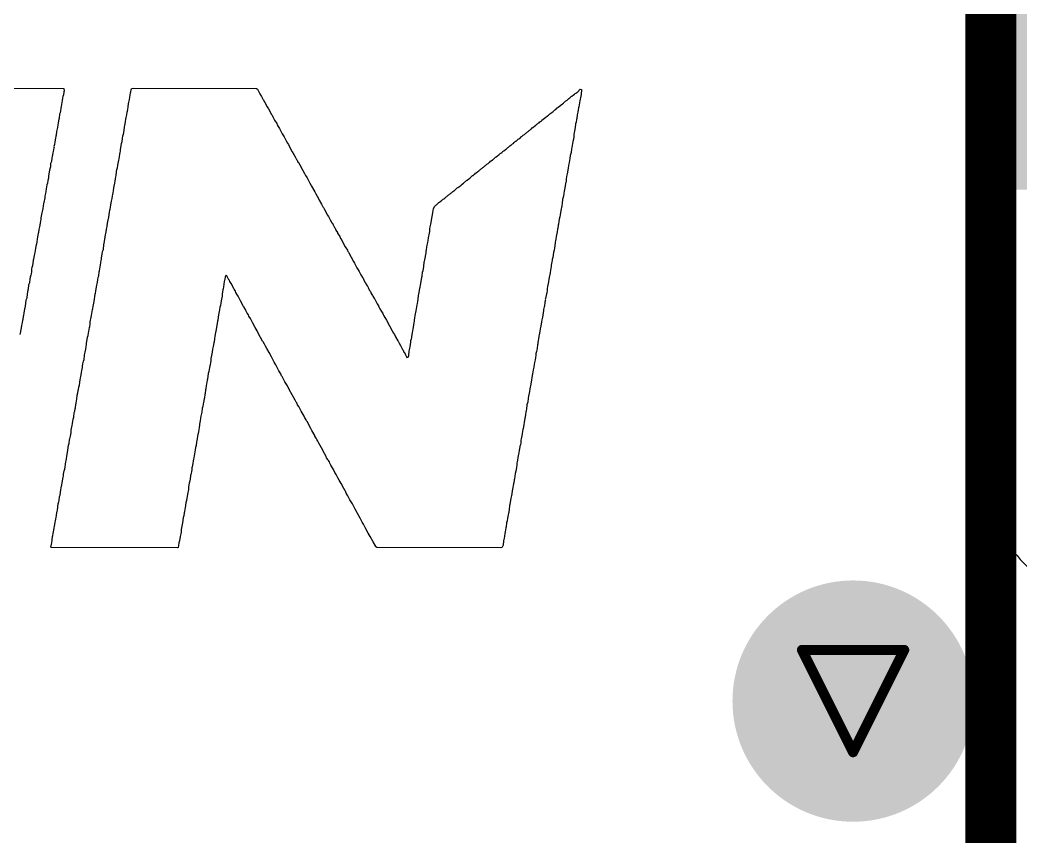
# Model space of a CAD drawing. Header units: inches. Extents: x -0.03 to 9.71, y 0.01 to 4.44.
# Drawn here: x 0.2022 to 0.3982, y 0.5096 to 0.6695 of the extents above; entities that cross this region are included whole.
import ezdxf

# ---------------------------------------------------------------- set-up
doc = ezdxf.new("R2010")
doc.units = ezdxf.units.IN
doc.header["$MEASUREMENT"] = 0
for name, color, linetype in [('Bottom Layer', 5, 'Continuous'), ('Drill Drawing', 1, 'Continuous'), ('Layer 1', 16, 'Continuous'), ('Layer 2', 76, 'Continuous'), ('Top Layer', 1, 'Continuous'), ('Top Overlay', 2, 'Continuous'), ('Top Solder', 216, 'Continuous'), ('Via Holes', 16, 'Continuous')]:
    doc.layers.add(name, color=color, linetype=linetype)

# ---------------------------------------------------------------- blocks, each defined once
blk = doc.blocks.new('RES_2512_88')
at = {"layer": 'Top Solder'}
blk.add_hatch(color=216, dxfattribs=at).paths.add_polyline_path([(0.09246, 0.07093), (0.16345, 0.07093), (0.16345, -0.07093), (0.09246, -0.07093)])
at = {"layer": 'Top Overlay'}
blk.add_lwpolyline([(-0.167, 0.073, 0.01, 0.01, 0), (0.16679, 0.073, 0.01, 0.01, 0)], format="xyseb", dxfattribs=at)

msp = doc.modelspace()

# ---------------------------------------------------------------- hatches: boundary and pattern name
at = {"layer": 'Bottom Layer'}
h = msp.add_hatch(color=5, dxfattribs=at)
edge = h.paths.add_edge_path()
edge.add_arc((0.36535, 0.53618), 0.02362, 0, 360)
at = {"layer": 'Layer 1'}
h = msp.add_hatch(color=16, dxfattribs=at)
edge = h.paths.add_edge_path()
edge.add_arc((0.36535, 0.53618), 0.02362, 0, 360)
at = {"layer": 'Layer 2'}
h = msp.add_hatch(color=76, dxfattribs=at)
edge = h.paths.add_edge_path()
edge.add_arc((0.36535, 0.53618), 0.02362, 0, 360)
at = {"layer": 'Top Layer'}
h = msp.add_hatch(color=1, dxfattribs=at)
edge = h.paths.add_edge_path()
edge.add_arc((0.36535, 0.53618), 0.02362, 0, 360)
at = {"layer": 'Via Holes'}
h = msp.add_hatch(color=7, dxfattribs=at)
edge = h.paths.add_edge_path()
edge.add_arc((0.36535, 0.53618), 0.01378, 0, 360)

# ---------------------------------------------------------------- linework, layer by layer
at = {"layer": 'Drill Drawing'}
for points in [[(0.35535, 0.54618, 0.002, 0.002, 0), (0.37535, 0.54618, 0.002, 0.002, 0)], [(0.35535, 0.54618, 0.002, 0.002, 0), (0.36535, 0.52618, 0.002, 0.002, 0)], [(0.36535, 0.52618, 0.002, 0.002, 0), (0.37535, 0.54618, 0.002, 0.002, 0)]]:
    msp.add_lwpolyline(points, format="xyseb", dxfattribs=at)
for points in [[(0.35485, 0.54618, 0.001, 0.001, 1), (0.35585, 0.54618, 0.001, 0.001, 1)], [(0.35485, 0.54618, 0.001, 0.001, 1), (0.35585, 0.54618, 0.001, 0.001, 1)], [(0.37485, 0.54618, 0.001, 0.001, 1), (0.37585, 0.54618, 0.001, 0.001, 1)], [(0.37485, 0.54618, 0.001, 0.001, 1), (0.37585, 0.54618, 0.001, 0.001, 1)], [(0.36485, 0.52618, 0.001, 0.001, 1), (0.36585, 0.52618, 0.001, 0.001, 1)], [(0.36485, 0.52618, 0.001, 0.001, 1), (0.36585, 0.52618, 0.001, 0.001, 1)]]:
    msp.add_lwpolyline(points, format="xyseb", close=True, dxfattribs=at)
at = {"layer": 'Top Layer'}
for p, q in [((0.38823, 0.71466), (0.38823, 0.58754)), ((0.38823, 0.58754), (0.38843, 0.58656)), ((0.38843, 0.58656), (0.38843, 0.58555)), ((0.38843, 0.58555), (0.3896, 0.57965)), ((0.3896, 0.57965), (0.38998, 0.57872)), ((0.38998, 0.57872), (0.39018, 0.57774)), ((0.39018, 0.57774), (0.39248, 0.57218)), ((0.39248, 0.57218), (0.39304, 0.57134)), ((0.39304, 0.57134), (0.39342, 0.57042)), ((0.39342, 0.57042), (0.39677, 0.56541)), ((0.39677, 0.56541), (0.39748, 0.5647)), ((0.39748, 0.5647), (0.39804, 0.56387)), ((0.39804, 0.56387), (0.40229, 0.55961))]:
    msp.add_line(p, q, dxfattribs=at)
at = {"layer": 'Top Overlay'}
for p, q in [((0.18646, 0.6562), (0.21081, 0.65614)), ((0.21069, 0.65488), (0.2106, 0.65455)), ((0.21078, 0.65545), (0.21069, 0.65488)), ((0.21084, 0.65563), (0.21078, 0.65545)), ((0.21081, 0.65614), (0.21084, 0.65563)), ((0.22371, 0.65434), (0.22377, 0.65488)), ((0.22377, 0.65488), (0.22383, 0.65524)), ((0.22383, 0.65524), (0.22389, 0.65548)), ((0.22389, 0.65548), (0.22395, 0.65584)), ((0.22395, 0.65584), (0.22404, 0.65605)), ((0.22404, 0.65605), (0.22413, 0.65614)), ((0.22413, 0.65614), (0.22437, 0.6562)), ((0.22437, 0.6562), (0.24854, 0.65614)), ((0.24854, 0.65614), (0.24869, 0.65599)), ((0.24869, 0.65599), (0.24917, 0.65509)), ((0.24917, 0.65509), (0.24947, 0.65455)), ((0.31033, 0.65464), (0.31051, 0.65482)), ((0.31051, 0.65482), (0.31081, 0.655)), ((0.31081, 0.655), (0.31093, 0.65512)), ((0.31093, 0.65512), (0.31105, 0.65518)), ((0.31105, 0.65518), (0.31123, 0.65536)), ((0.31123, 0.65536), (0.31135, 0.65542)), ((0.31135, 0.65542), (0.31189, 0.65596)), ((0.31189, 0.65596), (0.31216, 0.65593)), ((0.31207, 0.65494), (0.31201, 0.65464)), ((0.31216, 0.65593), (0.31207, 0.65494)), ((0.21033, 0.6529), (0.21027, 0.65266)), ((0.21042, 0.65347), (0.21033, 0.6529)), ((0.21048, 0.65371), (0.21042, 0.65347)), ((0.21054, 0.65431), (0.21048, 0.65371)), ((0.2106, 0.65455), (0.21054, 0.65431)), ((0.22341, 0.65254), (0.22347, 0.65308)), ((0.22347, 0.65308), (0.22353, 0.65344)), ((0.22353, 0.65344), (0.22359, 0.65368)), ((0.22359, 0.65368), (0.22365, 0.65398)), ((0.22365, 0.65398), (0.22371, 0.65434)), ((0.24947, 0.65455), (0.24959, 0.65443)), ((0.24959, 0.65443), (0.24974, 0.65404)), ((0.24974, 0.65404), (0.24983, 0.65395)), ((0.24983, 0.65395), (0.25007, 0.65353)), ((0.25007, 0.65353), (0.25061, 0.65251)), ((0.30787, 0.65266), (0.30841, 0.65308)), ((0.30841, 0.65308), (0.30862, 0.65323)), ((0.30862, 0.65323), (0.30868, 0.65335)), ((0.30868, 0.65335), (0.30877, 0.65344)), ((0.30877, 0.65344), (0.30889, 0.6535)), ((0.30889, 0.6535), (0.30907, 0.65368)), ((0.30907, 0.65368), (0.30937, 0.65386)), ((0.30937, 0.65386), (0.3097, 0.65413)), ((0.3097, 0.65413), (0.30991, 0.65428)), ((0.30991, 0.65428), (0.31021, 0.65458)), ((0.31021, 0.65458), (0.31033, 0.65464)), ((0.31183, 0.65368), (0.31165, 0.65254)), ((0.31189, 0.65404), (0.31183, 0.65368)), ((0.31195, 0.65428), (0.31189, 0.65404)), ((0.31201, 0.65464), (0.31195, 0.65428)), ((0.20994, 0.65107), (0.20988, 0.65029)), ((0.21006, 0.65137), (0.20994, 0.65107)), ((0.21027, 0.65266), (0.21006, 0.65137)), ((0.22305, 0.65068), (0.22311, 0.65098)), ((0.22311, 0.65098), (0.22317, 0.65146)), ((0.22317, 0.65146), (0.22323, 0.6517)), ((0.22323, 0.6517), (0.22332, 0.65203)), ((0.22332, 0.65203), (0.22341, 0.65254)), ((0.25061, 0.65251), (0.25085, 0.65215)), ((0.25085, 0.65215), (0.25145, 0.65101)), ((0.25145, 0.65101), (0.25157, 0.65089)), ((0.25157, 0.65089), (0.25169, 0.65059)), ((0.3055, 0.65077), (0.30571, 0.65092)), ((0.30571, 0.65092), (0.30595, 0.65116)), ((0.30595, 0.65116), (0.30607, 0.65122)), ((0.30607, 0.65122), (0.3064, 0.65149)), ((0.3064, 0.65149), (0.30661, 0.65164)), ((0.30661, 0.65164), (0.30694, 0.65191)), ((0.30694, 0.65191), (0.30715, 0.65206)), ((0.30715, 0.65206), (0.30724, 0.65215)), ((0.30724, 0.65215), (0.30727, 0.65224)), ((0.30727, 0.65224), (0.30739, 0.6523)), ((0.30739, 0.6523), (0.30757, 0.65248)), ((0.30757, 0.65248), (0.30787, 0.65266)), ((0.31132, 0.65095), (0.31126, 0.65023)), ((0.31147, 0.65146), (0.31132, 0.65095)), ((0.31153, 0.65194), (0.31147, 0.65146)), ((0.31159, 0.6523), (0.31153, 0.65194)), ((0.31165, 0.65254), (0.31159, 0.6523)), ((0.20961, 0.649), (0.20955, 0.64846)), ((0.20967, 0.64936), (0.20961, 0.649)), ((0.20982, 0.65011), (0.20967, 0.64936)), ((0.20988, 0.65029), (0.20982, 0.65011)), ((0.22269, 0.64864), (0.22275, 0.64888)), ((0.22275, 0.64888), (0.22287, 0.6496)), ((0.22287, 0.6496), (0.22293, 0.65014)), ((0.22293, 0.65014), (0.22299, 0.65044)), ((0.22299, 0.65044), (0.22305, 0.65068)), ((0.25169, 0.65059), (0.25205, 0.64993)), ((0.25205, 0.64993), (0.25247, 0.64927)), ((0.25247, 0.64927), (0.25253, 0.64903)), ((0.25253, 0.64903), (0.25277, 0.64867)), ((0.30298, 0.64873), (0.30319, 0.64894)), ((0.30319, 0.64894), (0.30331, 0.649)), ((0.30331, 0.649), (0.30343, 0.64912)), ((0.30343, 0.64912), (0.30355, 0.64918)), ((0.30355, 0.64918), (0.30373, 0.64936)), ((0.30373, 0.64936), (0.30385, 0.64942)), ((0.30385, 0.64942), (0.30403, 0.6496)), ((0.30403, 0.6496), (0.30415, 0.64966)), ((0.30415, 0.64966), (0.30436, 0.64981)), ((0.30436, 0.64981), (0.30442, 0.64993)), ((0.30442, 0.64993), (0.30463, 0.65008)), ((0.30463, 0.65008), (0.30517, 0.6505)), ((0.30517, 0.6505), (0.3055, 0.65077)), ((0.31102, 0.64921), (0.31093, 0.64846)), ((0.31114, 0.64951), (0.31102, 0.64921)), ((0.3112, 0.65005), (0.31114, 0.64951)), ((0.31126, 0.65023), (0.3112, 0.65005)), ((0.20928, 0.64699), (0.20922, 0.64681)), ((0.20934, 0.64771), (0.20928, 0.64699)), ((0.2094, 0.64795), (0.20934, 0.64771)), ((0.20949, 0.64822), (0.2094, 0.64795)), ((0.20955, 0.64846), (0.20949, 0.64822)), ((0.22236, 0.64687), (0.22248, 0.64717)), ((0.22248, 0.64717), (0.22257, 0.64786)), ((0.22257, 0.64786), (0.22269, 0.64864)), ((0.25277, 0.64867), (0.25301, 0.64825)), ((0.25301, 0.64825), (0.25355, 0.64723)), ((0.25355, 0.64723), (0.25391, 0.64663)), ((0.30055, 0.64678), (0.30073, 0.64696)), ((0.30073, 0.64696), (0.30085, 0.64702)), ((0.30085, 0.64702), (0.30097, 0.64714)), ((0.30097, 0.64714), (0.30109, 0.6472)), ((0.30109, 0.6472), (0.30127, 0.64738)), ((0.30127, 0.64738), (0.30139, 0.64744)), ((0.30139, 0.64744), (0.30157, 0.64762)), ((0.30157, 0.64762), (0.30169, 0.64768)), ((0.30169, 0.64768), (0.30193, 0.64792)), ((0.30193, 0.64792), (0.30205, 0.64798)), ((0.30205, 0.64798), (0.30223, 0.64816)), ((0.30223, 0.64816), (0.30235, 0.64822)), ((0.30235, 0.64822), (0.30253, 0.6484)), ((0.30253, 0.6484), (0.30265, 0.64846)), ((0.30265, 0.64846), (0.30298, 0.64873)), ((0.31069, 0.64714), (0.31063, 0.6466)), ((0.31075, 0.6475), (0.31069, 0.64714)), ((0.31081, 0.64774), (0.31075, 0.6475)), ((0.31093, 0.64846), (0.31081, 0.64774)), ((0.20895, 0.64517), (0.2088, 0.64478)), ((0.20901, 0.64565), (0.20895, 0.64517)), ((0.20913, 0.64636), (0.20901, 0.64565)), ((0.20922, 0.64681), (0.20913, 0.64636)), ((0.22197, 0.64451), (0.22206, 0.64532)), ((0.22206, 0.64532), (0.22221, 0.64571)), ((0.22221, 0.64571), (0.22227, 0.64631)), ((0.22227, 0.64631), (0.22236, 0.64687)), ((0.25391, 0.64663), (0.25433, 0.64586)), ((0.25433, 0.64586), (0.25457, 0.64544)), ((0.25457, 0.64544), (0.25475, 0.64514)), ((0.25475, 0.64514), (0.25499, 0.64472)), ((0.29815, 0.64487), (0.29833, 0.64505)), ((0.29833, 0.64505), (0.29845, 0.64511)), ((0.29845, 0.64511), (0.29863, 0.64529)), ((0.29863, 0.64529), (0.29875, 0.64535)), ((0.29875, 0.64535), (0.2989, 0.64544)), ((0.2989, 0.64544), (0.29893, 0.64553)), ((0.29893, 0.64553), (0.29905, 0.64559)), ((0.29905, 0.64559), (0.29923, 0.64577)), ((0.29923, 0.64577), (0.29932, 0.6458)), ((0.29932, 0.6458), (0.29935, 0.64583)), ((0.29935, 0.64583), (0.29947, 0.64595)), ((0.29947, 0.64595), (0.29959, 0.64601)), ((0.29959, 0.64601), (0.29977, 0.64619)), ((0.29977, 0.64619), (0.29989, 0.64624)), ((0.29989, 0.64624), (0.30007, 0.64642)), ((0.30007, 0.64642), (0.30019, 0.64648)), ((0.30019, 0.64648), (0.30043, 0.64672)), ((0.30043, 0.64672), (0.30055, 0.64678)), ((0.31039, 0.64535), (0.31027, 0.64457)), ((0.31045, 0.64571), (0.31039, 0.64535)), ((0.31051, 0.64595), (0.31045, 0.64571)), ((0.31057, 0.64624), (0.31051, 0.64595)), ((0.31063, 0.6466), (0.31057, 0.64624)), ((0.20862, 0.64352), (0.2085, 0.6428)), ((0.20868, 0.64376), (0.20862, 0.64352)), ((0.20874, 0.64418), (0.20868, 0.64376)), ((0.2088, 0.64442), (0.20874, 0.64418)), ((0.2088, 0.64478), (0.20886, 0.6446)), ((0.20886, 0.6446), (0.2088, 0.64442)), ((0.22167, 0.64271), (0.22173, 0.64325)), ((0.22173, 0.64325), (0.22179, 0.64361)), ((0.22179, 0.64361), (0.22185, 0.64385)), ((0.22185, 0.64385), (0.22191, 0.64415)), ((0.22191, 0.64415), (0.22197, 0.64451)), ((0.25499, 0.64472), (0.25553, 0.6437)), ((0.25553, 0.6437), (0.25583, 0.64316)), ((0.25583, 0.64316), (0.25607, 0.64274)), ((0.29545, 0.64271), (0.29578, 0.64298)), ((0.29578, 0.64298), (0.29599, 0.64313)), ((0.29599, 0.64313), (0.29623, 0.64337)), ((0.29623, 0.64337), (0.29635, 0.64343)), ((0.29635, 0.64343), (0.29653, 0.64361)), ((0.29653, 0.64361), (0.29665, 0.64367)), ((0.29665, 0.64367), (0.29683, 0.64385)), ((0.29683, 0.64385), (0.29695, 0.64391)), ((0.29695, 0.64391), (0.29728, 0.64418)), ((0.29728, 0.64418), (0.29749, 0.64433)), ((0.29749, 0.64433), (0.29773, 0.64457)), ((0.29773, 0.64457), (0.29785, 0.64463)), ((0.29785, 0.64463), (0.29803, 0.64481)), ((0.29803, 0.64481), (0.29815, 0.64487)), ((0.30997, 0.64301), (0.30985, 0.64241)), ((0.31006, 0.6434), (0.30997, 0.64301)), ((0.31012, 0.64358), (0.31006, 0.6434)), ((0.31018, 0.6443), (0.31012, 0.64358)), ((0.31027, 0.64457), (0.31018, 0.6443)), ((0.2082, 0.64142), (0.20814, 0.64076)), ((0.20835, 0.64181), (0.2082, 0.64142)), ((0.20844, 0.64256), (0.20835, 0.64181)), ((0.2085, 0.6428), (0.20844, 0.64256)), ((0.22131, 0.64055), (0.22137, 0.64109)), ((0.22137, 0.64109), (0.22143, 0.64145)), ((0.22143, 0.64145), (0.22149, 0.64175)), ((0.22149, 0.64175), (0.22155, 0.64211)), ((0.22155, 0.64211), (0.22161, 0.64235)), ((0.22161, 0.64235), (0.22167, 0.64271)), ((0.25607, 0.64274), (0.25637, 0.6422)), ((0.25637, 0.6422), (0.25649, 0.64208)), ((0.25649, 0.64208), (0.25664, 0.64169)), ((0.25664, 0.64169), (0.25673, 0.6416)), ((0.25673, 0.6416), (0.25697, 0.64118)), ((0.25697, 0.64118), (0.25751, 0.64016)), ((0.29323, 0.64097), (0.29335, 0.64103)), ((0.29335, 0.64103), (0.29353, 0.64121)), ((0.29353, 0.64121), (0.29365, 0.64127)), ((0.29365, 0.64127), (0.29377, 0.64139)), ((0.29377, 0.64139), (0.29389, 0.64145)), ((0.29389, 0.64145), (0.29407, 0.64163)), ((0.29407, 0.64163), (0.29419, 0.64169)), ((0.29419, 0.64169), (0.29437, 0.64187)), ((0.29437, 0.64187), (0.29449, 0.64193)), ((0.29449, 0.64193), (0.29473, 0.64217)), ((0.29473, 0.64217), (0.29485, 0.64223)), ((0.29485, 0.64223), (0.29503, 0.64241)), ((0.29503, 0.64241), (0.29515, 0.64247)), ((0.29515, 0.64247), (0.29533, 0.64265)), ((0.29533, 0.64265), (0.29545, 0.64271)), ((0.3097, 0.64136), (0.30955, 0.64061)), ((0.30976, 0.6416), (0.3097, 0.64136)), ((0.30985, 0.64241), (0.30976, 0.6416)), ((0.20787, 0.63941), (0.20781, 0.63893)), ((0.20799, 0.64013), (0.20787, 0.63941)), ((0.20808, 0.64058), (0.20799, 0.64013)), ((0.20814, 0.64076), (0.20808, 0.64058)), ((0.22101, 0.63905), (0.22113, 0.63977)), ((0.22113, 0.63977), (0.22119, 0.64025)), ((0.22119, 0.64025), (0.22131, 0.64055)), ((0.25751, 0.64016), (0.25793, 0.6395)), ((0.25793, 0.6395), (0.25808, 0.63911)), ((0.25808, 0.63911), (0.25817, 0.63902)), ((0.29083, 0.63905), (0.29095, 0.63911)), ((0.29095, 0.63911), (0.29113, 0.63929)), ((0.29113, 0.63929), (0.29125, 0.63935)), ((0.29125, 0.63935), (0.29143, 0.63953)), ((0.29143, 0.63953), (0.29155, 0.63959)), ((0.29155, 0.63959), (0.29188, 0.63986)), ((0.29188, 0.63986), (0.29203, 0.64001)), ((0.29203, 0.64001), (0.29215, 0.64007)), ((0.29215, 0.64007), (0.29227, 0.64019)), ((0.29227, 0.64019), (0.29239, 0.64025)), ((0.29239, 0.64025), (0.29257, 0.64043)), ((0.29257, 0.64043), (0.29269, 0.64049)), ((0.29269, 0.64049), (0.29287, 0.64067)), ((0.29287, 0.64067), (0.29299, 0.64073)), ((0.29299, 0.64073), (0.29323, 0.64097)), ((0.30931, 0.63917), (0.30925, 0.63887)), ((0.30937, 0.63941), (0.30931, 0.63917)), ((0.30949, 0.64013), (0.30937, 0.63941)), ((0.30955, 0.64061), (0.30949, 0.64013)), ((0.20748, 0.63728), (0.20739, 0.63683)), ((0.20757, 0.63761), (0.20748, 0.63728)), ((0.20763, 0.63809), (0.20757, 0.63761)), ((0.20775, 0.63857), (0.20763, 0.63809)), ((0.20781, 0.63893), (0.20775, 0.63857)), ((0.22065, 0.63701), (0.22077, 0.63761)), ((0.22077, 0.63761), (0.22083, 0.63797)), ((0.22083, 0.63797), (0.22089, 0.63845)), ((0.22089, 0.63845), (0.22095, 0.63881)), ((0.22095, 0.63881), (0.22101, 0.63905)), ((0.25817, 0.63902), (0.25841, 0.6386)), ((0.25841, 0.6386), (0.25895, 0.63758)), ((0.25895, 0.63758), (0.25925, 0.6371)), ((0.25925, 0.6371), (0.25931, 0.63698)), ((0.28825, 0.63695), (0.28858, 0.63722)), ((0.28858, 0.63722), (0.28879, 0.63737)), ((0.28879, 0.63737), (0.28903, 0.63761)), ((0.28903, 0.63761), (0.28915, 0.63767)), ((0.28915, 0.63767), (0.28933, 0.63785)), ((0.28933, 0.63785), (0.28945, 0.63791)), ((0.28945, 0.63791), (0.28963, 0.63809)), ((0.28963, 0.63809), (0.28975, 0.63815)), ((0.28975, 0.63815), (0.29008, 0.63842)), ((0.29008, 0.63842), (0.29029, 0.63857)), ((0.29029, 0.63857), (0.29053, 0.63881)), ((0.29053, 0.63881), (0.29065, 0.63887)), ((0.29065, 0.63887), (0.29083, 0.63905)), ((0.30901, 0.63755), (0.30895, 0.63701)), ((0.30913, 0.63785), (0.30901, 0.63755)), ((0.30919, 0.63839), (0.30913, 0.63785)), ((0.30925, 0.63887), (0.30919, 0.63839)), ((0.20715, 0.63527), (0.20709, 0.63503)), ((0.20721, 0.63557), (0.20715, 0.63527)), ((0.20727, 0.63593), (0.20721, 0.63557)), ((0.20733, 0.63647), (0.20727, 0.63593)), ((0.20739, 0.63683), (0.20733, 0.63647)), ((0.22029, 0.63509), (0.22035, 0.63533)), ((0.22035, 0.63533), (0.22044, 0.63566)), ((0.22044, 0.63566), (0.2205, 0.63608)), ((0.2205, 0.63608), (0.22059, 0.63665)), ((0.22059, 0.63665), (0.22065, 0.63701)), ((0.25931, 0.63698), (0.25991, 0.6359)), ((0.25991, 0.6359), (0.26015, 0.63548)), ((0.26015, 0.63548), (0.26063, 0.63458)), ((0.28579, 0.63497), (0.28603, 0.63521)), ((0.28603, 0.63521), (0.28615, 0.63527)), ((0.28615, 0.63527), (0.28633, 0.63545)), ((0.28633, 0.63545), (0.28645, 0.63551)), ((0.28645, 0.63551), (0.28657, 0.63563)), ((0.28657, 0.63563), (0.28669, 0.63569)), ((0.28669, 0.63569), (0.28687, 0.63587)), ((0.28687, 0.63587), (0.28699, 0.63593)), ((0.28699, 0.63593), (0.28717, 0.63611)), ((0.28717, 0.63611), (0.28729, 0.63617)), ((0.28729, 0.63617), (0.28753, 0.63641)), ((0.28753, 0.63641), (0.28765, 0.63647)), ((0.28765, 0.63647), (0.28783, 0.63665)), ((0.28783, 0.63665), (0.28795, 0.63671)), ((0.28795, 0.63671), (0.28813, 0.63689)), ((0.28813, 0.63689), (0.28825, 0.63695)), ((0.30868, 0.6356), (0.30862, 0.635)), ((0.30874, 0.63602), (0.30868, 0.6356)), ((0.30883, 0.63635), (0.30874, 0.63602)), ((0.30895, 0.63701), (0.30883, 0.63635)), ((0.20679, 0.63353), (0.20673, 0.63317)), ((0.20691, 0.63413), (0.20679, 0.63353)), ((0.20697, 0.63437), (0.20691, 0.63413)), ((0.20703, 0.63473), (0.20697, 0.63437)), ((0.20709, 0.63503), (0.20703, 0.63473)), ((0.21993, 0.63287), (0.21999, 0.63335)), ((0.21999, 0.63335), (0.22011, 0.63407)), ((0.22011, 0.63407), (0.22023, 0.63455)), ((0.22023, 0.63455), (0.22029, 0.63509)), ((0.26063, 0.63458), (0.26081, 0.63428)), ((0.26081, 0.63428), (0.26123, 0.6335)), ((0.26123, 0.6335), (0.26153, 0.63296)), ((0.28336, 0.63302), (0.28363, 0.63329)), ((0.28363, 0.63329), (0.28375, 0.63335)), ((0.28375, 0.63335), (0.28393, 0.63353)), ((0.28393, 0.63353), (0.28405, 0.63359)), ((0.28405, 0.63359), (0.28423, 0.63377)), ((0.28423, 0.63377), (0.28435, 0.63383)), ((0.28435, 0.63383), (0.28468, 0.6341)), ((0.28468, 0.6341), (0.28483, 0.63425)), ((0.28483, 0.63425), (0.28495, 0.63431)), ((0.28495, 0.63431), (0.28507, 0.63443)), ((0.28507, 0.63443), (0.28519, 0.63449)), ((0.28519, 0.63449), (0.28537, 0.63467)), ((0.28537, 0.63467), (0.28549, 0.63473)), ((0.28549, 0.63473), (0.28567, 0.63491)), ((0.28567, 0.63491), (0.28579, 0.63497)), ((0.30835, 0.63365), (0.30829, 0.63317)), ((0.30847, 0.63437), (0.30835, 0.63365)), ((0.30856, 0.63482), (0.30847, 0.63437)), ((0.30862, 0.635), (0.30856, 0.63482)), ((0.20649, 0.63179), (0.20637, 0.63113)), ((0.20661, 0.63227), (0.20649, 0.63179)), ((0.20667, 0.63263), (0.20661, 0.63227)), ((0.20673, 0.63317), (0.20667, 0.63263)), ((0.2196, 0.63086), (0.21969, 0.63143)), ((0.21969, 0.63143), (0.21975, 0.63191)), ((0.21975, 0.63191), (0.21981, 0.63227)), ((0.21981, 0.63227), (0.21987, 0.63251)), ((0.21987, 0.63251), (0.21993, 0.63287)), ((0.26153, 0.63296), (0.26165, 0.63284)), ((0.26165, 0.63284), (0.2618, 0.63245)), ((0.2618, 0.63245), (0.26225, 0.6317)), ((0.26225, 0.6317), (0.26237, 0.6314)), ((0.26237, 0.6314), (0.26261, 0.63104)), ((0.28291, 0.63107), (0.28303, 0.63179)), ((0.28303, 0.63179), (0.28309, 0.63227)), ((0.28309, 0.63227), (0.28315, 0.63257)), ((0.28315, 0.63257), (0.28336, 0.63302)), ((0.30799, 0.63137), (0.30793, 0.63101)), ((0.30805, 0.63185), (0.30799, 0.63137)), ((0.30817, 0.63257), (0.30805, 0.63185)), ((0.30823, 0.63281), (0.30817, 0.63257)), ((0.30829, 0.63317), (0.30823, 0.63281)), ((0.20619, 0.63017), (0.20601, 0.62903)), ((0.20625, 0.63053), (0.20619, 0.63017)), ((0.20631, 0.63077), (0.20625, 0.63053)), ((0.20637, 0.63113), (0.20631, 0.63077)), ((0.2193, 0.62912), (0.21936, 0.62984)), ((0.21936, 0.62984), (0.21942, 0.63002)), ((0.21942, 0.63002), (0.21948, 0.63044)), ((0.21948, 0.63044), (0.21954, 0.63062)), ((0.21954, 0.63062), (0.2196, 0.63086)), ((0.26261, 0.63104), (0.26297, 0.63038)), ((0.26297, 0.63038), (0.26327, 0.62984)), ((0.26327, 0.62984), (0.26339, 0.62972)), ((0.26339, 0.62972), (0.26351, 0.62942)), ((0.26351, 0.62942), (0.26357, 0.6293)), ((0.26357, 0.6293), (0.26381, 0.62888)), ((0.28255, 0.62903), (0.28261, 0.62927)), ((0.28261, 0.62927), (0.28267, 0.62957)), ((0.28267, 0.62957), (0.28291, 0.63107)), ((0.3076, 0.62936), (0.30754, 0.62876)), ((0.30766, 0.62954), (0.3076, 0.62936)), ((0.30775, 0.63005), (0.30766, 0.62954)), ((0.30781, 0.63053), (0.30775, 0.63005)), ((0.30793, 0.63101), (0.30781, 0.63053)), ((0.20568, 0.62738), (0.20556, 0.62666)), ((0.20577, 0.62771), (0.20568, 0.62738)), ((0.20583, 0.62795), (0.20577, 0.62771)), ((0.20589, 0.62849), (0.20583, 0.62795)), ((0.20595, 0.62879), (0.20589, 0.62849)), ((0.20601, 0.62903), (0.20595, 0.62879)), ((0.21891, 0.62717), (0.21897, 0.62747)), ((0.21897, 0.62747), (0.21903, 0.62771)), ((0.21903, 0.62771), (0.21921, 0.62885)), ((0.21921, 0.62885), (0.2193, 0.62912)), ((0.26381, 0.62888), (0.26393, 0.62876)), ((0.26393, 0.62876), (0.26408, 0.62837)), ((0.26408, 0.62837), (0.26435, 0.62792)), ((0.26435, 0.62792), (0.26441, 0.6278)), ((0.26441, 0.6278), (0.26483, 0.62714)), ((0.28225, 0.62723), (0.28231, 0.62747)), ((0.28231, 0.62747), (0.28237, 0.62777)), ((0.28237, 0.62777), (0.28243, 0.62813)), ((0.28243, 0.62813), (0.28249, 0.62867)), ((0.28249, 0.62867), (0.28255, 0.62903)), ((0.3073, 0.62774), (0.30721, 0.62711)), ((0.30742, 0.62804), (0.3073, 0.62774)), ((0.30748, 0.62858), (0.30742, 0.62804)), ((0.30754, 0.62876), (0.30748, 0.62858)), ((0.20535, 0.62549), (0.20523, 0.62483)), ((0.20541, 0.62573), (0.20535, 0.62549)), ((0.20547, 0.62603), (0.20541, 0.62573)), ((0.20556, 0.62666), (0.20547, 0.62603)), ((0.21852, 0.62468), (0.21861, 0.62549)), ((0.21861, 0.62549), (0.2187, 0.62582)), ((0.2187, 0.62582), (0.21882, 0.62654)), ((0.21882, 0.62654), (0.21891, 0.62717)), ((0.26483, 0.62714), (0.26498, 0.62675)), ((0.26498, 0.62675), (0.26507, 0.62666)), ((0.26507, 0.62666), (0.26537, 0.62612)), ((0.26537, 0.62612), (0.26591, 0.6251)), ((0.28189, 0.62507), (0.28195, 0.62543)), ((0.28195, 0.62543), (0.28201, 0.62573)), ((0.28201, 0.62573), (0.28207, 0.62597)), ((0.28207, 0.62597), (0.28213, 0.62633)), ((0.28213, 0.62633), (0.28219, 0.62687)), ((0.28219, 0.62687), (0.28225, 0.62723)), ((0.30703, 0.62603), (0.30691, 0.62531)), ((0.30709, 0.62627), (0.30703, 0.62603)), ((0.30715, 0.62663), (0.30709, 0.62627)), ((0.30721, 0.62711), (0.30715, 0.62663)), ((0.20496, 0.62342), (0.20487, 0.62273)), ((0.20502, 0.62366), (0.20496, 0.62342)), ((0.20508, 0.62408), (0.20502, 0.62366)), ((0.20517, 0.62435), (0.20508, 0.62408)), ((0.20523, 0.62483), (0.20517, 0.62435)), ((0.21819, 0.62297), (0.21831, 0.62369)), ((0.21831, 0.62369), (0.21837, 0.62417)), ((0.21837, 0.62417), (0.21846, 0.62444)), ((0.21846, 0.62444), (0.21852, 0.62468)), ((0.26591, 0.6251), (0.26633, 0.62444)), ((0.26633, 0.62444), (0.26639, 0.6242)), ((0.26639, 0.6242), (0.26651, 0.62408)), ((0.26651, 0.62408), (0.26657, 0.62396)), ((0.26657, 0.62396), (0.26705, 0.62312)), ((0.2815, 0.62258), (0.28171, 0.62393)), ((0.28171, 0.62393), (0.28177, 0.62417)), ((0.28177, 0.62417), (0.28183, 0.62453)), ((0.28183, 0.62453), (0.28189, 0.62507)), ((0.30667, 0.62399), (0.30655, 0.62303)), ((0.30679, 0.62447), (0.30667, 0.62399)), ((0.30685, 0.62483), (0.30679, 0.62447)), ((0.30691, 0.62531), (0.30685, 0.62483)), ((0.20463, 0.62141), (0.20454, 0.62108)), ((0.20481, 0.62249), (0.20463, 0.62141)), ((0.20487, 0.62273), (0.20481, 0.62249)), ((0.21789, 0.62117), (0.21795, 0.62153)), ((0.21795, 0.62153), (0.21801, 0.62207)), ((0.21801, 0.62207), (0.21807, 0.62243)), ((0.21807, 0.62243), (0.21813, 0.62267)), ((0.21813, 0.62267), (0.21819, 0.62297)), ((0.26705, 0.62312), (0.26753, 0.62222)), ((0.26753, 0.62222), (0.26771, 0.62192)), ((0.26771, 0.62192), (0.26819, 0.62102)), ((0.28126, 0.6212), (0.28138, 0.62216)), ((0.28138, 0.62216), (0.28144, 0.62234)), ((0.28144, 0.62234), (0.2815, 0.62258)), ((0.30625, 0.62153), (0.30619, 0.62117)), ((0.30637, 0.62219), (0.30625, 0.62153)), ((0.30643, 0.62243), (0.30637, 0.62219)), ((0.30655, 0.62303), (0.3064, 0.62264)), ((0.3064, 0.62264), (0.30643, 0.62243)), ((0.2043, 0.61958), (0.20421, 0.61919)), ((0.20436, 0.61982), (0.2043, 0.61958)), ((0.20442, 0.62024), (0.20436, 0.61982)), ((0.20448, 0.62084), (0.20442, 0.62024)), ((0.20454, 0.62108), (0.20448, 0.62084)), ((0.2175, 0.61916), (0.21762, 0.61946)), ((0.21762, 0.61946), (0.21768, 0.62024)), ((0.21768, 0.62024), (0.21774, 0.62042)), ((0.21774, 0.62042), (0.21789, 0.62117)), ((0.24248, 0.61949), (0.24239, 0.61922)), ((0.2426, 0.61955), (0.24248, 0.61949)), ((0.24269, 0.61946), (0.2426, 0.61955)), ((0.24311, 0.61868), (0.24269, 0.61946)), ((0.26819, 0.62102), (0.26843, 0.6206)), ((0.26843, 0.6206), (0.26861, 0.6203)), ((0.26861, 0.6203), (0.26897, 0.61964)), ((0.26897, 0.61964), (0.26927, 0.6191)), ((0.28096, 0.61934), (0.28102, 0.62018)), ((0.28102, 0.62018), (0.28114, 0.62048)), ((0.28114, 0.62048), (0.28126, 0.6212)), ((0.30601, 0.62003), (0.30583, 0.61913)), ((0.30607, 0.62057), (0.30601, 0.62003)), ((0.30613, 0.62093), (0.30607, 0.62057)), ((0.30619, 0.62117), (0.30613, 0.62093)), ((0.20388, 0.61766), (0.20382, 0.61682)), ((0.20403, 0.61805), (0.20388, 0.61766)), ((0.20415, 0.61883), (0.20403, 0.61805)), ((0.20421, 0.61919), (0.20415, 0.61883)), ((0.21711, 0.61691), (0.21723, 0.61763)), ((0.21723, 0.61763), (0.21729, 0.61787)), ((0.21729, 0.61787), (0.21735, 0.61817)), ((0.21735, 0.61817), (0.21741, 0.61865)), ((0.21741, 0.61865), (0.2175, 0.61916)), ((0.24221, 0.61832), (0.24206, 0.61727)), ((0.24227, 0.61856), (0.24221, 0.61832)), ((0.24233, 0.61874), (0.24227, 0.61856)), ((0.24239, 0.61922), (0.24233, 0.61874)), ((0.24323, 0.61856), (0.24311, 0.61868)), ((0.24329, 0.61832), (0.24323, 0.61856)), ((0.24353, 0.61796), (0.24329, 0.61832)), ((0.24407, 0.61694), (0.24353, 0.61796)), ((0.26927, 0.6191), (0.26939, 0.61898)), ((0.26939, 0.61898), (0.26954, 0.61859)), ((0.26954, 0.61859), (0.26981, 0.61814)), ((0.26981, 0.61814), (0.26987, 0.61802)), ((0.26987, 0.61802), (0.27017, 0.61748)), ((0.28054, 0.61724), (0.28063, 0.61763)), ((0.28063, 0.61763), (0.28069, 0.61793)), ((0.28069, 0.61793), (0.28075, 0.61841)), ((0.28075, 0.61841), (0.28084, 0.61874)), ((0.28084, 0.61874), (0.2809, 0.61916)), ((0.2809, 0.61916), (0.28096, 0.61934)), ((0.30565, 0.61793), (0.30553, 0.61733)), ((0.30571, 0.61829), (0.30565, 0.61793)), ((0.30577, 0.61877), (0.30571, 0.61829)), ((0.30583, 0.61913), (0.30577, 0.61877)), ((0.20361, 0.61589), (0.20352, 0.61508)), ((0.20376, 0.61664), (0.20361, 0.61589)), ((0.20382, 0.61682), (0.20376, 0.61664)), ((0.21672, 0.61442), (0.21693, 0.61583)), ((0.21693, 0.61583), (0.21699, 0.61607)), ((0.21699, 0.61607), (0.21705, 0.61643)), ((0.21705, 0.61643), (0.21711, 0.61691)), ((0.24182, 0.61583), (0.24176, 0.61547)), ((0.24188, 0.61631), (0.24182, 0.61583)), ((0.24194, 0.61667), (0.24188, 0.61631)), ((0.242, 0.61691), (0.24194, 0.61667)), ((0.24206, 0.61727), (0.242, 0.61691)), ((0.24413, 0.61682), (0.24407, 0.61694)), ((0.24437, 0.61646), (0.24413, 0.61682)), ((0.24449, 0.61616), (0.24437, 0.61646)), ((0.24467, 0.61586), (0.24449, 0.61616)), ((0.24491, 0.61544), (0.24467, 0.61586)), ((0.27017, 0.61748), (0.27029, 0.61736)), ((0.27029, 0.61736), (0.27041, 0.61706)), ((0.27041, 0.61706), (0.27047, 0.61694)), ((0.27047, 0.61694), (0.27071, 0.61652)), ((0.27071, 0.61652), (0.27083, 0.6164)), ((0.27083, 0.6164), (0.27098, 0.61601)), ((0.27098, 0.61601), (0.27125, 0.61556)), ((0.27125, 0.61556), (0.27131, 0.61544)), ((0.28015, 0.61487), (0.28027, 0.61559)), ((0.28027, 0.61559), (0.28033, 0.61583)), ((0.28033, 0.61583), (0.28039, 0.61619)), ((0.28039, 0.61619), (0.28048, 0.617)), ((0.28048, 0.617), (0.28054, 0.61724)), ((0.30523, 0.61559), (0.30514, 0.61502)), ((0.30529, 0.61589), (0.30523, 0.61559)), ((0.30535, 0.61613), (0.30529, 0.61589)), ((0.30541, 0.61649), (0.30535, 0.61613)), ((0.30547, 0.61697), (0.30541, 0.61649)), ((0.30553, 0.61733), (0.30547, 0.61697)), ((0.20337, 0.61469), (0.20319, 0.61349)), ((0.20352, 0.61508), (0.20337, 0.61469)), ((0.21651, 0.61343), (0.21663, 0.61409)), ((0.21663, 0.61409), (0.21672, 0.61442)), ((0.24146, 0.61361), (0.24134, 0.61331)), ((0.24152, 0.61415), (0.24146, 0.61361)), ((0.24164, 0.61487), (0.24152, 0.61415)), ((0.24176, 0.61547), (0.24164, 0.61487)), ((0.24539, 0.61454), (0.24491, 0.61544)), ((0.24599, 0.61346), (0.24539, 0.61454)), ((0.27131, 0.61544), (0.27161, 0.61496)), ((0.27161, 0.61496), (0.27167, 0.61484)), ((0.27167, 0.61484), (0.27215, 0.61394)), ((0.27215, 0.61394), (0.27239, 0.61358)), ((0.27239, 0.61358), (0.27245, 0.61334)), ((0.27979, 0.61259), (0.27997, 0.61379)), ((0.27997, 0.61379), (0.28003, 0.61403)), ((0.28003, 0.61403), (0.28009, 0.61439)), ((0.28009, 0.61439), (0.28015, 0.61487)), ((0.30496, 0.6143), (0.3049, 0.61352)), ((0.30514, 0.61472), (0.30496, 0.6143)), ((0.30514, 0.61502), (0.30508, 0.61484)), ((0.30508, 0.61484), (0.30514, 0.61472)), ((0.20286, 0.61166), (0.2028, 0.61148)), ((0.20295, 0.61217), (0.20286, 0.61166)), ((0.20307, 0.61289), (0.20295, 0.61217)), ((0.20319, 0.61349), (0.20307, 0.61289)), ((0.21615, 0.61133), (0.21621, 0.61169)), ((0.21621, 0.61169), (0.21639, 0.61283)), ((0.21639, 0.61283), (0.21645, 0.61307)), ((0.21645, 0.61307), (0.21651, 0.61343)), ((0.24107, 0.61178), (0.24101, 0.61136)), ((0.24116, 0.61211), (0.24107, 0.61178)), ((0.24128, 0.61277), (0.24116, 0.61211)), ((0.24134, 0.61331), (0.24128, 0.61277)), ((0.24605, 0.61334), (0.24599, 0.61346)), ((0.24635, 0.61286), (0.24605, 0.61334)), ((0.24641, 0.61262), (0.24635, 0.61286)), ((0.24665, 0.61226), (0.24641, 0.61262)), ((0.24671, 0.61214), (0.24665, 0.61226)), ((0.24695, 0.61178), (0.24671, 0.61214)), ((0.24701, 0.61154), (0.24695, 0.61178)), ((0.27245, 0.61334), (0.27269, 0.61298)), ((0.27269, 0.61298), (0.27299, 0.61244)), ((0.27299, 0.61244), (0.27323, 0.61208)), ((0.27323, 0.61208), (0.27329, 0.61184)), ((0.27329, 0.61184), (0.27341, 0.61172)), ((0.27341, 0.61172), (0.27347, 0.6116)), ((0.27955, 0.61115), (0.27961, 0.61169)), ((0.27961, 0.61169), (0.27979, 0.61259)), ((0.30457, 0.61169), (0.30451, 0.61133)), ((0.30463, 0.61223), (0.30457, 0.61169)), ((0.30469, 0.61259), (0.30463, 0.61223)), ((0.30475, 0.61283), (0.30469, 0.61259)), ((0.30484, 0.61334), (0.30475, 0.61283)), ((0.3049, 0.61352), (0.30484, 0.61334)), ((0.20247, 0.60965), (0.20226, 0.60824)), ((0.20256, 0.61004), (0.20247, 0.60965)), ((0.20262, 0.61028), (0.20256, 0.61004)), ((0.20268, 0.6107), (0.20262, 0.61028)), ((0.20274, 0.61088), (0.20268, 0.6107)), ((0.2028, 0.61148), (0.20274, 0.61088)), ((0.21585, 0.60953), (0.21591, 0.60989)), ((0.21591, 0.60989), (0.21597, 0.61043)), ((0.21597, 0.61043), (0.21615, 0.61133)), ((0.24074, 0.60977), (0.24056, 0.60857)), ((0.2408, 0.61013), (0.24074, 0.60977)), ((0.24089, 0.61058), (0.2408, 0.61013)), ((0.24095, 0.61076), (0.24089, 0.61058)), ((0.24101, 0.61136), (0.24095, 0.61076)), ((0.24731, 0.61106), (0.24701, 0.61154)), ((0.24779, 0.61016), (0.24731, 0.61106)), ((0.24827, 0.60932), (0.24779, 0.61016)), ((0.27347, 0.6116), (0.27395, 0.61076)), ((0.27395, 0.61076), (0.27455, 0.60968)), ((0.27455, 0.60968), (0.27509, 0.60866)), ((0.27925, 0.60935), (0.27931, 0.60989)), ((0.27931, 0.60989), (0.27937, 0.61025)), ((0.27937, 0.61025), (0.27943, 0.61049)), ((0.27943, 0.61049), (0.27949, 0.61079)), ((0.27949, 0.61079), (0.27955, 0.61115)), ((0.30427, 0.60995), (0.30415, 0.60929)), ((0.30433, 0.61043), (0.30427, 0.60995)), ((0.30439, 0.61079), (0.30433, 0.61043)), ((0.30445, 0.61109), (0.30439, 0.61079)), ((0.30451, 0.61133), (0.30445, 0.61109)), ((0.20226, 0.60824), (0.20214, 0.60794)), ((0.21543, 0.60743), (0.21555, 0.60773)), ((0.21555, 0.60773), (0.21561, 0.60827)), ((0.21561, 0.60827), (0.21567, 0.60857)), ((0.21567, 0.60857), (0.21579, 0.60929)), ((0.21579, 0.60929), (0.21585, 0.60953)), ((0.2405, 0.60833), (0.24038, 0.60761)), ((0.24056, 0.60857), (0.2405, 0.60833)), ((0.24863, 0.60866), (0.24827, 0.60932)), ((0.24887, 0.60824), (0.24863, 0.60866)), ((0.24971, 0.60662), (0.24887, 0.60824)), ((0.27509, 0.60866), (0.27533, 0.60824)), ((0.27533, 0.60824), (0.27551, 0.60794)), ((0.27551, 0.60794), (0.27575, 0.60752)), ((0.27892, 0.60734), (0.27898, 0.60806)), ((0.27898, 0.60806), (0.27904, 0.60824)), ((0.27904, 0.60824), (0.27913, 0.60875)), ((0.27913, 0.60875), (0.27919, 0.60899)), ((0.27919, 0.60899), (0.27925, 0.60935)), ((0.30388, 0.60788), (0.30382, 0.60764)), ((0.30397, 0.60821), (0.30388, 0.60788)), ((0.30403, 0.60857), (0.30397, 0.60821)), ((0.30409, 0.60905), (0.30403, 0.60857)), ((0.30415, 0.60929), (0.30409, 0.60905)), ((0.21513, 0.60563), (0.21519, 0.60599)), ((0.21519, 0.60599), (0.21525, 0.60623)), ((0.21525, 0.60623), (0.21537, 0.60695)), ((0.21537, 0.60695), (0.21543, 0.60743)), ((0.24014, 0.60629), (0.24002, 0.60563)), ((0.2402, 0.60653), (0.24014, 0.60629)), ((0.24032, 0.60713), (0.2402, 0.60653)), ((0.24038, 0.60761), (0.24032, 0.60713)), ((0.24983, 0.6065), (0.24971, 0.60662)), ((0.25007, 0.60608), (0.24983, 0.6065)), ((0.25013, 0.60596), (0.25007, 0.60608)), ((0.25025, 0.60566), (0.25013, 0.60596)), ((0.27575, 0.60752), (0.27617, 0.60674)), ((0.27617, 0.60674), (0.27629, 0.60662)), ((0.27629, 0.60662), (0.27644, 0.60623)), ((0.27644, 0.60623), (0.27671, 0.60578)), ((0.27671, 0.60578), (0.27677, 0.60566)), ((0.27862, 0.60554), (0.27871, 0.60647)), ((0.27871, 0.60647), (0.27877, 0.60677)), ((0.27877, 0.60677), (0.27886, 0.6071)), ((0.27886, 0.6071), (0.27892, 0.60734)), ((0.30352, 0.6059), (0.30346, 0.6053)), ((0.30358, 0.60614), (0.30352, 0.6059)), ((0.30364, 0.60632), (0.30358, 0.60614)), ((0.3037, 0.6068), (0.30364, 0.60632)), ((0.30376, 0.60704), (0.3037, 0.6068)), ((0.30382, 0.60764), (0.30376, 0.60704)), ((0.21474, 0.60303), (0.2148, 0.60381)), ((0.2148, 0.60381), (0.21486, 0.60398)), ((0.21486, 0.60398), (0.21495, 0.60449)), ((0.21495, 0.60449), (0.21507, 0.60509)), ((0.21507, 0.60509), (0.21513, 0.60563)), ((0.23972, 0.60384), (0.2396, 0.60324)), ((0.23978, 0.60419), (0.23972, 0.60384)), ((0.23984, 0.60449), (0.23978, 0.60419)), ((0.2399, 0.60509), (0.23984, 0.60449)), ((0.23996, 0.60533), (0.2399, 0.60509)), ((0.24002, 0.60563), (0.23996, 0.60533)), ((0.25055, 0.60518), (0.25025, 0.60566)), ((0.25097, 0.6044), (0.25055, 0.60518)), ((0.25145, 0.60357), (0.25097, 0.6044)), ((0.27677, 0.60566), (0.27713, 0.605)), ((0.27713, 0.605), (0.27725, 0.60488)), ((0.27725, 0.60488), (0.2774, 0.60449)), ((0.2774, 0.60449), (0.27749, 0.6044)), ((0.27749, 0.6044), (0.27772, 0.60398)), ((0.27772, 0.60398), (0.27785, 0.60369)), ((0.27823, 0.60354), (0.27832, 0.60381)), ((0.27832, 0.60381), (0.27841, 0.60467)), ((0.27841, 0.60467), (0.27847, 0.60497)), ((0.27847, 0.60497), (0.27856, 0.6053)), ((0.27856, 0.6053), (0.27862, 0.60554)), ((0.30319, 0.60389), (0.30313, 0.60336)), ((0.30325, 0.60425), (0.30319, 0.60389)), ((0.30334, 0.60464), (0.30325, 0.60425)), ((0.3034, 0.60488), (0.30334, 0.60464)), ((0.30346, 0.6053), (0.3034, 0.60488)), ((0.21447, 0.60174), (0.21453, 0.60222)), ((0.21453, 0.60222), (0.21462, 0.60273)), ((0.21462, 0.60273), (0.21474, 0.60303)), ((0.23942, 0.60204), (0.23936, 0.6018)), ((0.23948, 0.6024), (0.23942, 0.60204)), ((0.23954, 0.60288), (0.23948, 0.6024)), ((0.2396, 0.60324), (0.23954, 0.60288)), ((0.25199, 0.60255), (0.25145, 0.60357)), ((0.25229, 0.60201), (0.25199, 0.60255)), ((0.25277, 0.60111), (0.25229, 0.60201)), ((0.27785, 0.60369), (0.27793, 0.60348)), ((0.27793, 0.60348), (0.27823, 0.60354)), ((0.30289, 0.6021), (0.30283, 0.60156)), ((0.30295, 0.60246), (0.30289, 0.6021)), ((0.30301, 0.60276), (0.30295, 0.60246)), ((0.30307, 0.603), (0.30301, 0.60276)), ((0.30313, 0.60336), (0.30307, 0.603)), ((0.21411, 0.5997), (0.21417, 0.60006)), ((0.21417, 0.60006), (0.21423, 0.60054)), ((0.21423, 0.60054), (0.21429, 0.6009)), ((0.21429, 0.6009), (0.21441, 0.6015)), ((0.21441, 0.6015), (0.21447, 0.60174)), ((0.23906, 0.6003), (0.23894, 0.59922)), ((0.23921, 0.60069), (0.23906, 0.6003)), ((0.2393, 0.6015), (0.23921, 0.60069)), ((0.23936, 0.6018), (0.2393, 0.6015)), ((0.25292, 0.60084), (0.25277, 0.60111)), ((0.25328, 0.60024), (0.25292, 0.60084)), ((0.25343, 0.59985), (0.25328, 0.60024)), ((0.25355, 0.59973), (0.25343, 0.59985)), ((0.3025, 0.59991), (0.30241, 0.59946)), ((0.30259, 0.60024), (0.3025, 0.59991)), ((0.30268, 0.60105), (0.30259, 0.60024)), ((0.30277, 0.60132), (0.30268, 0.60105)), ((0.30283, 0.60156), (0.30277, 0.60132)), ((0.21378, 0.59781), (0.21384, 0.59805)), ((0.21384, 0.59805), (0.21393, 0.59862)), ((0.21393, 0.59862), (0.21399, 0.5991)), ((0.21399, 0.5991), (0.21405, 0.59946)), ((0.21405, 0.59946), (0.21411, 0.5997)), ((0.23867, 0.59799), (0.23861, 0.59733)), ((0.23873, 0.59823), (0.23867, 0.59799)), ((0.23879, 0.59865), (0.23873, 0.59823)), ((0.23888, 0.59898), (0.23879, 0.59865)), ((0.23894, 0.59922), (0.23888, 0.59898)), ((0.25409, 0.59871), (0.25355, 0.59973)), ((0.25457, 0.59787), (0.25409, 0.59871)), ((0.30217, 0.5979), (0.30211, 0.59766)), ((0.30229, 0.59862), (0.30217, 0.5979)), ((0.30235, 0.5991), (0.30229, 0.59862)), ((0.30241, 0.59946), (0.30235, 0.5991)), ((0.21333, 0.59526), (0.21342, 0.59607)), ((0.21342, 0.59607), (0.21354, 0.59655)), ((0.21354, 0.59655), (0.2136, 0.59697)), ((0.2136, 0.59697), (0.21366, 0.59721)), ((0.21366, 0.59721), (0.21372, 0.59763)), ((0.21372, 0.59763), (0.21378, 0.59781)), ((0.23837, 0.59619), (0.23831, 0.59553)), ((0.23843, 0.59643), (0.23837, 0.59619)), ((0.23855, 0.59715), (0.23843, 0.59643)), ((0.23861, 0.59733), (0.23855, 0.59715)), ((0.25493, 0.59721), (0.25457, 0.59787)), ((0.25553, 0.59613), (0.25493, 0.59721)), ((0.25607, 0.59511), (0.25553, 0.59613)), ((0.30193, 0.59646), (0.30181, 0.59586)), ((0.30199, 0.59682), (0.30193, 0.59646)), ((0.30205, 0.5973), (0.30199, 0.59682)), ((0.30211, 0.59766), (0.30205, 0.5973)), ((0.21306, 0.59361), (0.21312, 0.59433)), ((0.21312, 0.59433), (0.21318, 0.59451)), ((0.21318, 0.59451), (0.21327, 0.5949)), ((0.21327, 0.5949), (0.21333, 0.59526)), ((0.23807, 0.59439), (0.23801, 0.59385)), ((0.23813, 0.59463), (0.23807, 0.59439)), ((0.23825, 0.59535), (0.23813, 0.59463)), ((0.23831, 0.59553), (0.23825, 0.59535)), ((0.25631, 0.59469), (0.25607, 0.59511)), ((0.2564, 0.5946), (0.25631, 0.59469)), ((0.25655, 0.59421), (0.2564, 0.5946)), ((0.25679, 0.59385), (0.25655, 0.59421)), ((0.30148, 0.59415), (0.30139, 0.59334)), ((0.30154, 0.59439), (0.30148, 0.59415)), ((0.30166, 0.59469), (0.30154, 0.59439)), ((0.30175, 0.5955), (0.30166, 0.59469)), ((0.30181, 0.59586), (0.30175, 0.5955)), ((0.21276, 0.59175), (0.21282, 0.59265)), ((0.21282, 0.59265), (0.21294, 0.59295)), ((0.21294, 0.59295), (0.213, 0.59337)), ((0.213, 0.59337), (0.21306, 0.59361)), ((0.23768, 0.5922), (0.23762, 0.59196)), ((0.23774, 0.5925), (0.23768, 0.5922)), ((0.2378, 0.59274), (0.23774, 0.5925)), ((0.23789, 0.59355), (0.2378, 0.59274)), ((0.23801, 0.59385), (0.23789, 0.59355)), ((0.25727, 0.59295), (0.25679, 0.59385)), ((0.25763, 0.59229), (0.25727, 0.59295)), ((0.25787, 0.59193), (0.25763, 0.59229)), ((0.30118, 0.59235), (0.30112, 0.59175)), ((0.30124, 0.59277), (0.30118, 0.59235)), ((0.30133, 0.5931), (0.30124, 0.59277)), ((0.30139, 0.59334), (0.30133, 0.5931)), ((0.21231, 0.58956), (0.21243, 0.59016)), ((0.21243, 0.59016), (0.21249, 0.59052)), ((0.21249, 0.59052), (0.21255, 0.591)), ((0.21255, 0.591), (0.21261, 0.59136)), ((0.21261, 0.59136), (0.21276, 0.59175)), ((0.23732, 0.59016), (0.23726, 0.5898)), ((0.23738, 0.5904), (0.23732, 0.59016)), ((0.23744, 0.5907), (0.23738, 0.5904)), ((0.2375, 0.59106), (0.23744, 0.5907)), ((0.23756, 0.5916), (0.2375, 0.59106)), ((0.23762, 0.59196), (0.23756, 0.5916)), ((0.25799, 0.59163), (0.25787, 0.59193)), ((0.25823, 0.59127), (0.25799, 0.59163)), ((0.25829, 0.59103), (0.25823, 0.59127)), ((0.25841, 0.59091), (0.25829, 0.59103)), ((0.25913, 0.58953), (0.25841, 0.59091)), ((0.30085, 0.59028), (0.30073, 0.58956)), ((0.30091, 0.59076), (0.30085, 0.59028)), ((0.30097, 0.59112), (0.30091, 0.59076)), ((0.30106, 0.59157), (0.30097, 0.59112)), ((0.30112, 0.59175), (0.30106, 0.59157)), ((0.21207, 0.58806), (0.21213, 0.58836)), ((0.21213, 0.58836), (0.21219, 0.58872)), ((0.21219, 0.58872), (0.21225, 0.5892)), ((0.21225, 0.5892), (0.21231, 0.58956)), ((0.23702, 0.58836), (0.23696, 0.58806)), ((0.23708, 0.5886), (0.23702, 0.58836)), ((0.23714, 0.5889), (0.23708, 0.5886)), ((0.2372, 0.58926), (0.23714, 0.5889)), ((0.23726, 0.5898), (0.2372, 0.58926)), ((0.25937, 0.58917), (0.25913, 0.58953)), ((0.25991, 0.58815), (0.25937, 0.58917)), ((0.25997, 0.58803), (0.25991, 0.58815)), ((0.30049, 0.58812), (0.30037, 0.58752)), ((0.30055, 0.5886), (0.30049, 0.58812)), ((0.30067, 0.58932), (0.30055, 0.5886)), ((0.30073, 0.58956), (0.30067, 0.58932)), ((0.21159, 0.5853), (0.21171, 0.58626)), ((0.21171, 0.58626), (0.21186, 0.58659)), ((0.21186, 0.58659), (0.21192, 0.58737)), ((0.21192, 0.58737), (0.21198, 0.58755)), ((0.21198, 0.58755), (0.21207, 0.58806)), ((0.23669, 0.58623), (0.23663, 0.58605)), ((0.23675, 0.58695), (0.23669, 0.58623)), ((0.23684, 0.58722), (0.23675, 0.58695)), ((0.2369, 0.58752), (0.23684, 0.58722)), ((0.23696, 0.58806), (0.2369, 0.58752)), ((0.26021, 0.58767), (0.25997, 0.58803)), ((0.26033, 0.58737), (0.26021, 0.58767)), ((0.26051, 0.58707), (0.26033, 0.58737)), ((0.26075, 0.58665), (0.26051, 0.58707)), ((0.26123, 0.58575), (0.26075, 0.58665)), ((0.30019, 0.58638), (0.3001, 0.58611)), ((0.30025, 0.58674), (0.30019, 0.58638)), ((0.30031, 0.58728), (0.30025, 0.58674)), ((0.30037, 0.58752), (0.30031, 0.58728)), ((0.21135, 0.5841), (0.21147, 0.58482)), ((0.21147, 0.58482), (0.21159, 0.5853)), ((0.23642, 0.585), (0.23624, 0.5838)), ((0.23648, 0.58536), (0.23642, 0.585)), ((0.23657, 0.58581), (0.23648, 0.58536)), ((0.23663, 0.58605), (0.23657, 0.58581)), ((0.26183, 0.58467), (0.26123, 0.58575)), ((0.26189, 0.58455), (0.26183, 0.58467)), ((0.26219, 0.58407), (0.26189, 0.58455)), ((0.2998, 0.58449), (0.29971, 0.58386)), ((0.29992, 0.58479), (0.2998, 0.58449)), ((0.29998, 0.58533), (0.29992, 0.58479)), ((0.30004, 0.58551), (0.29998, 0.58533)), ((0.3001, 0.58611), (0.30004, 0.58551)), ((0.21096, 0.58161), (0.21117, 0.58302)), ((0.21117, 0.58302), (0.21123, 0.58326)), ((0.21123, 0.58326), (0.21129, 0.58362)), ((0.21129, 0.58362), (0.21135, 0.5841)), ((0.236, 0.58236), (0.23594, 0.58206)), ((0.23606, 0.58272), (0.236, 0.58236)), ((0.23612, 0.5832), (0.23606, 0.58272)), ((0.23618, 0.58356), (0.23612, 0.5832)), ((0.23624, 0.5838), (0.23618, 0.58356)), ((0.26225, 0.58383), (0.26219, 0.58407)), ((0.26249, 0.58347), (0.26225, 0.58383)), ((0.26255, 0.58335), (0.26249, 0.58347)), ((0.26279, 0.58299), (0.26255, 0.58335)), ((0.26285, 0.58275), (0.26279, 0.58299)), ((0.26309, 0.58239), (0.26285, 0.58275)), ((0.26357, 0.58149), (0.26309, 0.58239)), ((0.29947, 0.58242), (0.29941, 0.58194)), ((0.29953, 0.58278), (0.29947, 0.58242)), ((0.29959, 0.58302), (0.29953, 0.58278)), ((0.29965, 0.58338), (0.29959, 0.58302)), ((0.29971, 0.58386), (0.29965, 0.58338)), ((0.21063, 0.58002), (0.21069, 0.58026)), ((0.21069, 0.58026), (0.21075, 0.58062)), ((0.21075, 0.58062), (0.21087, 0.58128)), ((0.21087, 0.58128), (0.21096, 0.58161)), ((0.23561, 0.58035), (0.23553, 0.57966)), ((0.23567, 0.58053), (0.23561, 0.58035)), ((0.23576, 0.58104), (0.23567, 0.58053)), ((0.23582, 0.58152), (0.23576, 0.58104)), ((0.23588, 0.58182), (0.23582, 0.58152)), ((0.23594, 0.58206), (0.23588, 0.58182)), ((0.26387, 0.58095), (0.26357, 0.58149)), ((0.26411, 0.58053), (0.26387, 0.58095)), ((0.26447, 0.57987), (0.26411, 0.58053)), ((0.29917, 0.58074), (0.29911, 0.5802)), ((0.29929, 0.58122), (0.29917, 0.58074)), ((0.29941, 0.58194), (0.29929, 0.58122)), ((0.21027, 0.57792), (0.21039, 0.57852)), ((0.21039, 0.57852), (0.21045, 0.57888)), ((0.21045, 0.57888), (0.21063, 0.58002)), ((0.23534, 0.57882), (0.23522, 0.5781)), ((0.23541, 0.57906), (0.23534, 0.57882)), ((0.23553, 0.57966), (0.23541, 0.57906)), ((0.26471, 0.57945), (0.26447, 0.57987)), ((0.26507, 0.57879), (0.26471, 0.57945)), ((0.26561, 0.57777), (0.26507, 0.57879)), ((0.29884, 0.57873), (0.29863, 0.57768)), ((0.2989, 0.57891), (0.29884, 0.57873)), ((0.29896, 0.57951), (0.2989, 0.57891)), ((0.29902, 0.57969), (0.29896, 0.57951)), ((0.29911, 0.5802), (0.29902, 0.57969)), ((0.20994, 0.57621), (0.21006, 0.57651)), ((0.21006, 0.57651), (0.21015, 0.57708)), ((0.21015, 0.57708), (0.21021, 0.57756)), ((0.21021, 0.57756), (0.21027, 0.57792)), ((0.23499, 0.57666), (0.23481, 0.57546)), ((0.23505, 0.57702), (0.23499, 0.57666)), ((0.23511, 0.57726), (0.23505, 0.57702)), ((0.23517, 0.57762), (0.23511, 0.57726)), ((0.23522, 0.5781), (0.23517, 0.57762)), ((0.26585, 0.57735), (0.26561, 0.57777)), ((0.26594, 0.57726), (0.26585, 0.57735)), ((0.26609, 0.57687), (0.26594, 0.57726)), ((0.26639, 0.57639), (0.26609, 0.57687)), ((0.26681, 0.57561), (0.26639, 0.57639)), ((0.29845, 0.57642), (0.29839, 0.57618)), ((0.29851, 0.57678), (0.29845, 0.57642)), ((0.29857, 0.57732), (0.29851, 0.57678)), ((0.29863, 0.57768), (0.29857, 0.57732)), ((0.20952, 0.57357), (0.2097, 0.57483)), ((0.2097, 0.57483), (0.20982, 0.57519)), ((0.20982, 0.57519), (0.20988, 0.57543)), ((0.20988, 0.57543), (0.20994, 0.57621)), ((0.23469, 0.57498), (0.23457, 0.57402)), ((0.23481, 0.57546), (0.23469, 0.57498)), ((0.26729, 0.57477), (0.26681, 0.57561)), ((0.26783, 0.57375), (0.26729, 0.57477)), ((0.29809, 0.57444), (0.29797, 0.57372)), ((0.29815, 0.57468), (0.29809, 0.57444)), ((0.29833, 0.57588), (0.29815, 0.57468)), ((0.29839, 0.57618), (0.29833, 0.57588)), ((0.20928, 0.57219), (0.20934, 0.57243)), ((0.20934, 0.57243), (0.2094, 0.57315)), ((0.2094, 0.57315), (0.20946, 0.57333)), ((0.20946, 0.57333), (0.20952, 0.57357)), ((0.2343, 0.57243), (0.23418, 0.57213)), ((0.23436, 0.57303), (0.2343, 0.57243)), ((0.23442, 0.57321), (0.23436, 0.57303)), ((0.23448, 0.57375), (0.23442, 0.57321)), ((0.23457, 0.57402), (0.23448, 0.57375)), ((0.26807, 0.57333), (0.26783, 0.57375)), ((0.26825, 0.57303), (0.26807, 0.57333)), ((0.26879, 0.57201), (0.26825, 0.57303)), ((0.29779, 0.57264), (0.29773, 0.57234)), ((0.29785, 0.57288), (0.29779, 0.57264)), ((0.29791, 0.57324), (0.29785, 0.57288)), ((0.29797, 0.57372), (0.29791, 0.57324)), ((0.20898, 0.57039), (0.20907, 0.5712)), ((0.20907, 0.5712), (0.20913, 0.57144)), ((0.20913, 0.57144), (0.20922, 0.57177)), ((0.20922, 0.57177), (0.20928, 0.57219)), ((0.23397, 0.57072), (0.23385, 0.57012)), ((0.23403, 0.57108), (0.23397, 0.57072)), ((0.23409, 0.57156), (0.23403, 0.57108)), ((0.23418, 0.57213), (0.23409, 0.57156)), ((0.26921, 0.57123), (0.26879, 0.57201)), ((0.26945, 0.57081), (0.26921, 0.57123)), ((0.26993, 0.56991), (0.26945, 0.57081)), ((0.29746, 0.57105), (0.2974, 0.57027)), ((0.29761, 0.57144), (0.29746, 0.57105)), ((0.29767, 0.57198), (0.29761, 0.57144)), ((0.29773, 0.57234), (0.29767, 0.57198)), ((0.20859, 0.56838), (0.20865, 0.56862)), ((0.20865, 0.56862), (0.20871, 0.56898)), ((0.20871, 0.56898), (0.20883, 0.56964)), ((0.20883, 0.56964), (0.20889, 0.57012)), ((0.20889, 0.57012), (0.20898, 0.57039)), ((0.23361, 0.56868), (0.23355, 0.56838)), ((0.23367, 0.56892), (0.23361, 0.56868)), ((0.23373, 0.56928), (0.23367, 0.56892)), ((0.23379, 0.56976), (0.23373, 0.56928)), ((0.23385, 0.57012), (0.23379, 0.56976)), ((0.27041, 0.56907), (0.26993, 0.56991)), ((0.27077, 0.56841), (0.27041, 0.56907)), ((0.29713, 0.56898), (0.29707, 0.56844)), ((0.29719, 0.56934), (0.29713, 0.56898)), ((0.29734, 0.57009), (0.29719, 0.56934)), ((0.2974, 0.57027), (0.29734, 0.57009)), ((0.20826, 0.56631), (0.20835, 0.56688)), ((0.20835, 0.56688), (0.20841, 0.56718)), ((0.20841, 0.56718), (0.20847, 0.56766)), ((0.20847, 0.56766), (0.20859, 0.56838)), ((0.23325, 0.56664), (0.23319, 0.56628)), ((0.23331, 0.56718), (0.23325, 0.56664)), ((0.23346, 0.56757), (0.23331, 0.56718)), ((0.23355, 0.56838), (0.23346, 0.56757)), ((0.27137, 0.56733), (0.27077, 0.56841)), ((0.27179, 0.56655), (0.27137, 0.56733)), ((0.27185, 0.56643), (0.27179, 0.56655)), ((0.2968, 0.56673), (0.29665, 0.56634)), ((0.29689, 0.56754), (0.2968, 0.56673)), ((0.29695, 0.56784), (0.29689, 0.56754)), ((0.29701, 0.56808), (0.29695, 0.56784)), ((0.29707, 0.56844), (0.29701, 0.56808)), ((0.20835, 0.56622), (0.20826, 0.56631)), ((0.23307, 0.56616), (0.20835, 0.56622)), ((0.23319, 0.56628), (0.23307, 0.56616)), ((0.27206, 0.56622), (0.27185, 0.56643)), ((0.29635, 0.56616), (0.27206, 0.56622)), ((0.29659, 0.56622), (0.29635, 0.56616)), ((0.29665, 0.56634), (0.29659, 0.56622))]:
    msp.add_line(p, q, dxfattribs=at)

# ---------------------------------------------------------------- block references
at = {"rotation": 90}
msp.add_blockref('RES_2512_88', (0.46535, 0.54382), dxfattribs=at)

doc.saveas('drawing.dxf')
